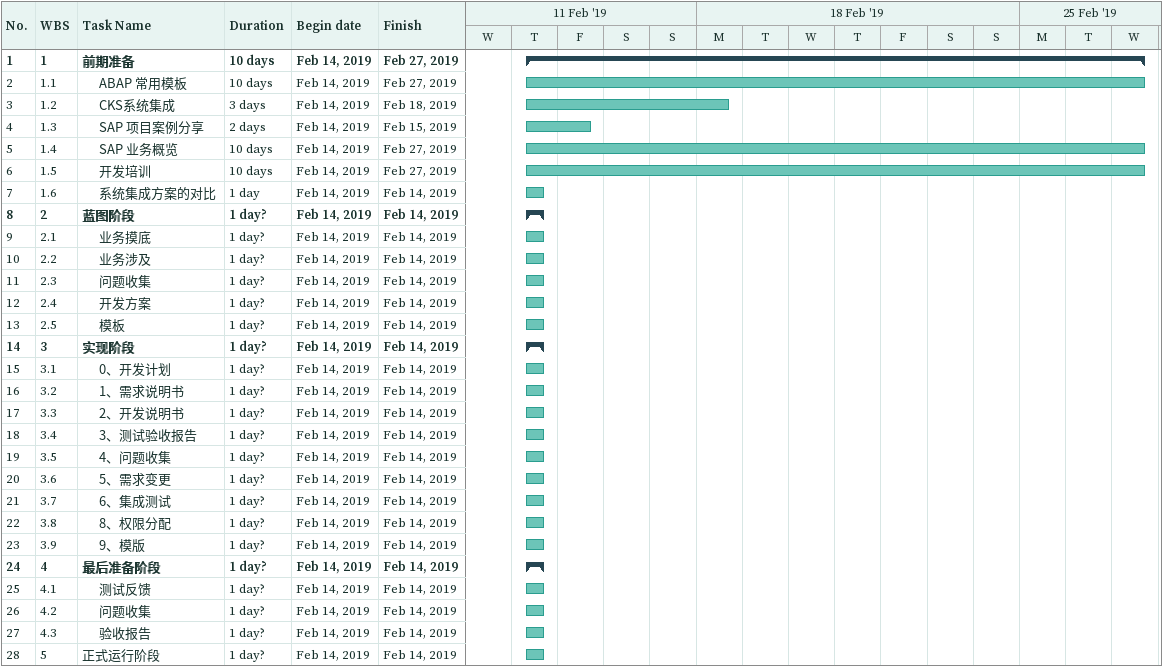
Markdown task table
| ID | WBS | Task | Duration | Start | Finish |
|---|---|---|---|---|---|
| 1 | 1 | **前期准备** | 10d | 2019-02-14 | 2019-02-27 |
| 2 | 1.1 | ABAP 常用模板 | 10d | 2019-02-14 | 2019-02-27 |
| 3 | 1.2 | CKS系统集成 | 3d | 2019-02-14 | 2019-02-18 |
| 4 | 1.3 | SAP 项目案例分享 | 2d | 2019-02-14 | 2019-02-15 |
| 5 | 1.4 | SAP 业务概览 | 10d | 2019-02-14 | 2019-02-27 |
| 6 | 1.5 | 开发培训 | 10d | 2019-02-14 | 2019-02-27 |
| 7 | 1.6 | 系统集成方案的对比 | 1d | 2019-02-14 | 2019-02-14 |
| 8 | 2 | **蓝图阶段** | 1d? | 2019-02-14 | 2019-02-14 |
| 9 | 2.1 | 业务摸底 | 1d? | 2019-02-14 | 2019-02-14 |
| 10 | 2.2 | 业务涉及 | 1d? | 2019-02-14 | 2019-02-14 |
| 11 | 2.3 | 问题收集 | 1d? | 2019-02-14 | 2019-02-14 |
| 12 | 2.4 | 开发方案 | 1d? | 2019-02-14 | 2019-02-14 |
| 13 | 2.5 | 模板 | 1d? | 2019-02-14 | 2019-02-14 |
| 14 | 3 | **实现阶段** | 1d? | 2019-02-14 | 2019-02-14 |
| 15 | 3.1 | 0、开发计划 | 1d? | 2019-02-14 | 2019-02-14 |
| 16 | 3.2 | 1、需求说明书 | 1d? | 2019-02-14 | 2019-02-14 |
| 17 | 3.3 | 2、开发说明书 | 1d? | 2019-02-14 | 2019-02-14 |
| 18 | 3.4 | 3、测试验收报告 | 1d? | 2019-02-14 | 2019-02-14 |
| 19 | 3.5 | 4、问题收集 | 1d? | 2019-02-14 | 2019-02-14 |
| 20 | 3.6 | 5、需求变更 | 1d? | 2019-02-14 | 2019-02-14 |
| 21 | 3.7 | 6、集成测试 | 1d? | 2019-02-14 | 2019-02-14 |
| 22 | 3.8 | 8、权限分配 | 1d? | 2019-02-14 | 2019-02-14 |
| 23 | 3.9 | 9、模版 | 1d? | 2019-02-14 | 2019-02-14 |
| 24 | 4 | **最后准备阶段** | 1d? | 2019-02-14 | 2019-02-14 |
| 25 | 4.1 | 测试反馈 | 1d? | 2019-02-14 | 2019-02-14 |
| 26 | 4.2 | 问题收集 | 1d? | 2019-02-14 | 2019-02-14 |
| 27 | 4.3 | 验收报告 | 1d? | 2019-02-14 | 2019-02-14 |
| 28 | 5 | 正式运行阶段 | 1d? | 2019-02-14 | 2019-02-14 |
